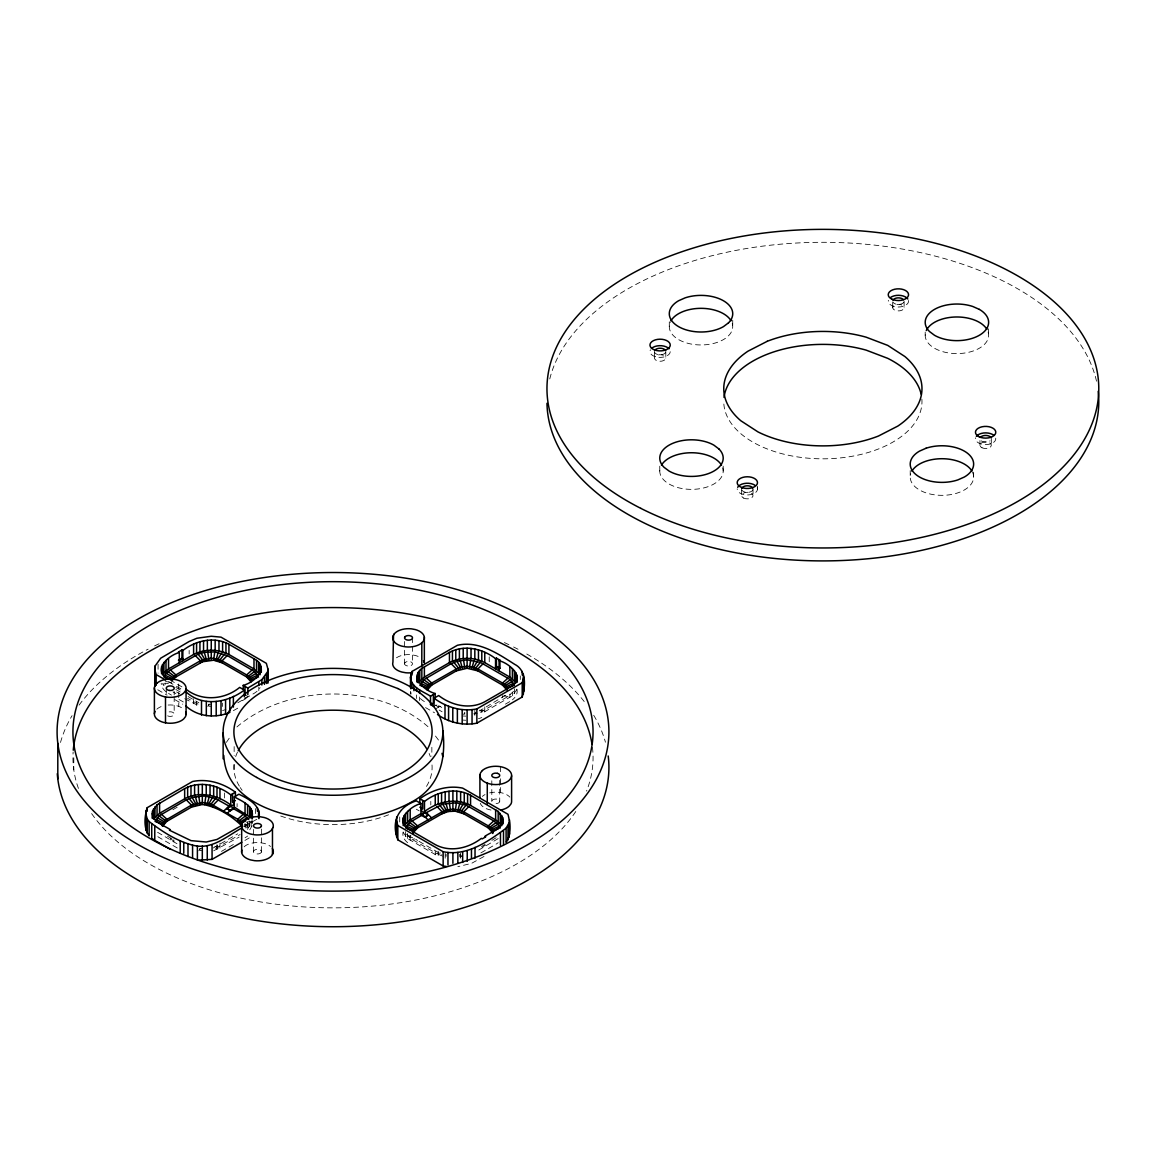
<?xml version="1.0" encoding="UTF-8"?>
<svg xmlns="http://www.w3.org/2000/svg" width="1156" height="1156" viewBox="0 0 1156 1156"><rect width="100%" height="100%" fill="white"/><g stroke="black" fill="none" stroke-linecap="round" stroke-linejoin="round"><path stroke-width="0.75" stroke-dasharray="5 3.75" d="M171.233 683.225L171.42 681.881M247.413 829.387L249.58 825.529L249.58 821.468L246.618 822.552M249.638 821.54L249.638 830.037L252.066 825.745M516.862 689.54L512.397 695.768L481.792 713.425L481.792 710.03M207.748 706.432L208.918 704.192L211.259 704.293M198.803 850.787L199.988 848.533L202.314 848.649M463.599 714.581L464.784 712.327L464.784 714.365M226.388 742.354L231.157 735.375M513.553 691.302L508.019 696.504L480.318 712.255M505.519 695.291L479.523 710.911M244.191 846.813L245.39 845.759A15.852 9.161 0 0 1 260.317 842.681L264.262 843.403A15.852 9.161 0 0 1 270.518 846.481M236.908 726.951C288.003 683.254 379.154 682.488 429.252 727.803M496.155 837.739L489.219 841.973M498.178 838.591L476.72 851.235M244.335 698.47L247.861 696.432M237.775 702.79L253.988 693.427A24.97 14.421 0 0 0 260.086 687.675M242.514 700.565L246.04 698.527M233.382 710.68L239.364 707.226M172.865 809.72L178.761 806.31M173.891 841.944L173.891 839.906L173.01 840.426L169.484 838.375L170.366 837.869L170.366 839.906M435.87 705.565L436.925 704.943M435.87 708.7L442.546 704.885M244.899 826.15L257.412 818.925M213.195 848.013L237.717 833.852M215.522 848.461L240.101 834.516M213.658 850.816L239.148 837.103M221.461 851.394L236.2 842.883M244.899 840.426L251.155 836.814M505.418 704.12L509.854 701.562M482.514 845.845L484.87 844.487M485.751 844.993L482.225 847.045L481.33 846.524L481.33 848.562M480.896 852.897L495.635 844.386A24.97 14.421 0 0 0 498.178 842.666M484.003 856.466L471.46 863.402L457.848 866.668M435.147 705.044L438.688 707.082L438.688 705.695L440.45 704.726M473.902 713.541L475.911 712.833M461.692 855.657L459.698 856.365L459.698 854.327L463.108 856.148L459.857 856.928M243.844 825.124L249.855 823.491M474.061 714.105L477.312 713.324L473.902 711.489M406.464 834.126L412.013 839.328L436.939 853.72L440.335 852.969M243.641 826.612L249.58 825.529M412.013 839.328L414.758 838.88M245.188 827.855L248.757 827.508M409.658 837.739L412.692 837.479M407.822 836.005L411.16 836.034M463.209 715.998L465.81 716.128M211.259 706.33L208.918 706.229L208.918 704.192M202.314 850.686L199.988 850.57L199.988 848.533M168.386 683.499L164.817 683.153L166.175 685.031M503.886 695.825L508.019 696.504M165.481 681.448L171.42 682.531L171.969 683.861M479.682 710.145L483.078 710.897M214.886 846.351L218.282 847.102M184.758 698.715L199.93 706.475M442.705 856.148L436.939 853.72M198.052 704.12L187.503 698.267M403.169 832.363L407.635 838.591L438.225 856.249L438.225 851.163M439.135 710.073L442.083 711.778M425.553 707.588L434.526 712.775M416.305 809.214L419.18 810.876M170.004 680.003L183.284 687.661M168.675 681.809L174.932 685.407M176.492 686.317L182.749 689.93M175.871 687.459L181.998 690.999M175.871 689.496L180.466 692.155M188.125 696.577L198.861 702.776M176.593 691.967L179.715 693.759M172.952 691.895L175.9 693.6M168.53 693.427L171.478 695.117M183.284 701.938L178.848 699.38L178.732 706.374M157.736 689.756L167.114 695.175M174.932 699.683L182.749 704.192M419.05 841.351L442.04 854.631M167.533 836.236L173.891 839.906M176.969 843.721L157.043 831.973M177.287 847.984L159.586 837.768A24.97 14.421 0 0 1 157.043 836.048M438.688 705.695L441.765 707.486M415.741 839.27L417.518 840.47M435.48 736.054L438.615 740.23L439.468 743.51M162.432 683.601L163.935 685.696L163.935 682.3M410.481 691.36L410.871 694.221L410.871 690.652M252.066 821.237L252.369 823.491M991.313 438.413L991.313 444.887M988.626 328.81L988.626 335.283M979.956 445.537L979.956 439.063A5.708 3.295 0 0 0 983.973 441.895A5.708 3.295 0 0 0 990.042 440.826M973.641 472.168L973.641 477.023M925.205 332.047L925.205 335.283M910.22 470.55L910.22 477.023M904.108 301.311L904.108 307.785A5.708 3.295 0 0 1 895.308 310.4A5.708 3.295 0 0 1 895.784 304.707A5.708 3.295 0 0 1 904.108 307.785M892.692 302.612L892.692 307.467M757.469 486.17L757.469 489.407M753.033 488.858L753.033 495.332M741.646 489.349L741.646 495.823M732.731 320.169L732.731 326.642M723.194 466.2L723.194 471.056M669.295 321.787L669.295 326.642M665.813 351.525L665.813 357.999A5.708 3.295 0 0 1 657.244 360.845A5.708 3.295 0 0 1 657.258 355.138A5.708 3.295 0 0 1 665.813 357.999M659.773 466.2L659.773 471.056M654.397 351.511L654.397 357.984M520.301 675.957L520.301 679.526M514.434 688.73L514.434 693.831M512.397 692.357L512.397 695.768M509.854 694.091L509.854 697.487M502.513 695.609L502.513 697.646M500.505 766.688L500.505 771.861M500.505 778.768L500.505 792.582M499.71 780.416L499.71 801.137M491.806 780.791L491.806 801.498M489.234 656.781L489.234 662.128M484.769 706.865L484.769 711.966M474.827 710.376L474.827 715.477M460.623 853.2L460.623 858.301M446.115 854.327L446.115 856.365M445.19 853.2L445.19 858.301M435.248 851.394L435.248 854.79M431.853 747.282L431.853 756.183M430.798 801.383L430.798 804.952M419.556 696.996L419.556 700.565M416.521 694.944L416.521 698.513M412.475 637.635L412.475 663.53M410.178 835.21L410.178 840.311M407.635 833.49L407.635 838.591M405.583 831.569L405.583 836.655M404.586 641.508L404.586 663.949M399.716 817.003L399.716 822.35M261.429 829.054L261.429 851.495M258.814 687.069L258.814 690.638M255.505 808.593L255.505 815.731M253.511 829.43L253.511 851.871M252.066 818.954L252.066 822.35M251.141 821.15L251.141 827.956M247.601 821.772L247.601 830.268M245.058 823.491L245.058 826.901M237.096 803.637L237.096 806.787M234.148 746.603L234.148 755.504M234.148 764.405L234.148 771.529M224.437 792.987L224.437 798.334M222.602 703.065L222.602 706.475M219.972 843.071L219.972 848.172M216.996 844.545L216.996 849.631M196.578 701.894L196.578 705.29M193.601 698.715L193.601 703.816M189.151 650.423L189.151 653.993M178.732 683.933L178.732 697.733M174.18 691.476L174.18 694.929M174.18 696.649L174.18 713.917M166.291 688.398L166.291 695.291M158.069 664.252L158.069 673.168M73.796 757.772L73.796 769.853M432.012 764.954A99.113 57.222 0 0 1 426.188 786.889M388.589 814.792A99.113 57.222 0 0 1 277.642 814.879M242.182 790.328A99.113 57.222 0 0 1 240.231 787.554M239.364 786.167A99.113 57.222 0 0 1 234.162 763.206M235.679 756.616A99.113 57.222 0 0 1 237.442 752.253M429.107 753.452A99.113 57.222 0 0 1 430.35 756.718M496.083 803.593A3.959 2.283 0 0 0 499.667 801.729A3.959 2.283 0 0 0 497.456 799.244L496.473 799.071A3.959 2.283 0 0 0 492.037 802.091M156.84 709.192A15.852 9.161 0 0 1 162.895 705.984M168.14 705.03A15.852 9.161 0 0 1 181.911 707.905M491.025 810.053A15.852 9.161 0 0 1 480.289 803.319M482.37 796.412A15.852 9.161 0 0 1 485.029 794.577M489.667 792.872A15.852 9.161 0 0 1 509.81 797.076M167.663 715.839A3.959 2.283 0 0 0 168.545 716.171L169.527 716.359A3.959 2.283 0 0 0 173.819 715.087A3.959 2.283 0 0 0 172.808 712.356L171.941 712.038A3.959 2.283 0 0 0 167.981 712.212M396.45 657.807A15.852 9.161 0 0 1 411.392 654.73L415.322 655.466A15.852 9.161 0 0 1 418.804 656.767M60.502 742.455A275.908 159.297 0 0 1 72.062 715.665M79.042 705.146A275.908 159.297 0 0 1 148.156 649.152M154.586 645.915A275.908 159.297 0 0 1 159.514 643.56M504.363 642.577A275.908 159.297 0 0 1 509.03 644.759M513.582 646.984A275.908 159.297 0 0 1 520.258 650.423M526.775 654.021A275.908 159.297 0 0 1 585.196 702.805M593.693 715.246A275.908 159.297 0 0 1 605.441 742.21M592.436 747.325A260.057 150.136 0 0 1 586.554 791.094M575.775 811.512A260.057 150.136 0 0 1 332.509 907.85A260.057 150.136 0 0 1 89.865 810.977M78.449 788.435A260.057 150.136 0 0 1 73.131 752.007M407.635 842.666A24.97 14.421 0 0 1 403.169 831.944M165.987 691.707A24.97 14.421 0 0 1 161.219 683.225M225.94 709.365A24.97 14.421 0 0 1 222.602 710.55M481.792 717.5A24.97 14.421 0 0 1 478.454 718.685M465.81 720.246A24.97 14.421 0 0 1 463.209 720.087M424.382 701.562A24.97 14.421 0 0 1 418.299 695.825M516.862 689.106A24.97 14.421 0 0 1 512.397 699.842M247.601 836.048A24.97 14.421 0 0 1 245.058 837.768M249.638 821.035A24.97 14.421 0 0 1 251.141 823.115M921.881 399.138A99.113 57.222 0 0 1 824.257 458.816A99.113 57.222 0 0 1 723.772 400.742M972.557 472.284A31.718 18.308 0 0 1 943.31 495.317A31.718 18.308 0 0 1 910.697 473.844M722.717 467.877A31.718 18.308 0 0 1 691.476 489.364A31.718 18.308 0 0 1 660.249 467.877M732.239 323.463A31.718 18.308 0 0 1 699.626 344.936A31.718 18.308 0 0 1 670.379 321.903M988.149 332.104A31.718 18.308 0 0 1 956.922 353.591A31.718 18.308 0 0 1 925.681 332.104M670.249 351.727A10.144 5.852 0 0 1 658.414 357.305A10.144 5.852 0 0 1 650.395 349.806M757.252 487.875A10.144 5.852 0 0 1 748.149 494.941A10.144 5.852 0 0 1 737.196 488.8M995.735 438.153A10.144 5.852 0 0 1 985.317 444.598A10.144 5.852 0 0 1 975.621 437.792M908.486 300.473A10.144 5.852 0 0 1 898.27 307.019A10.144 5.852 0 0 1 888.357 300.314M665.61 352.378A5.708 3.295 0 0 1 660.09 354.82A5.708 3.295 0 0 1 654.585 352.363M752.946 489.71A5.708 3.295 0 0 1 747.759 492.384A5.708 3.295 0 0 1 741.95 490.187M903.833 302.164A5.708 3.295 0 0 1 898.125 304.447A5.708 3.295 0 0 1 892.822 301.861M549.765 378.951A275.908 159.297 0 0 1 826.121 242.312A275.908 159.297 0 0 1 1096.827 382.679M404.932 662.778L404.629 663.342A3.959 2.283 0 0 0 406.869 665.813A3.959 2.283 0 0 0 411.579 665.206L412.128 664.7A3.959 2.283 0 0 0 410.207 661.665A3.959 2.283 0 0 0 404.932 662.778M261.372 852.088L261.054 852.666A3.974 2.298 0 0 1 255.765 853.749A3.974 2.298 0 0 1 253.872 850.7L254.436 850.195A3.974 2.298 0 0 1 259.175 849.602A3.974 2.298 0 0 1 261.372 852.088M743.611 498.077A5.708 3.295 0 0 0 752.946 496.184A5.708 3.295 0 0 0 745.447 492.47A5.708 3.295 0 0 0 743.611 498.077M982.008 447.762A5.708 3.295 0 0 0 991.27 445.754A5.708 3.295 0 0 0 983.626 442.127A5.708 3.295 0 0 0 982.008 447.762"/><path stroke-width="1.5" d="M152.274 818.405L152.578 811.05L157.043 804.822L184.657 788.638C199.482 780.56 217.935 784.881 230.752 794.851L230.752 804.995L228.989 806.064L215.522 798.521L205.84 796.209L202.314 796.051L202.314 804.46C217.025 806.541 232.024 816.15 242.168 826.222L241.618 822.87L237.717 819.257L211.114 804.07L202.314 802.423L191.448 805.096L165.149 820.457L162.288 825.529M446.361 866.436L443.153 866.003L397.823 839.82C390.901 821.743 398.199 806.729 416.305 800.833L420.943 803.507L420.943 815.038L424.801 817.306L427.156 815.934M502.947 823.318L502.643 817.668L498.178 811.44L470.564 795.256C455.753 787.178 437.3 791.499 424.483 801.469L424.483 813L428.327 814.691L424.801 817.306M435.162 698.585L435.162 693.513C423.66 690.566 407.88 675.451 424.382 666.896L449.453 652.418C464.279 644.354 482.731 648.66 495.548 658.645L496.43 658.125L499.956 660.177L499.956 668.327L499.074 668.833L495.548 666.795L496.43 666.29L499.956 668.327M507.137 689.323L506.964 687.979L514.377 685.262L510.374 679.67L480.318 662.316L467.111 659.845L467.111 668.255L477.992 670.928L502.513 685.089L506.964 690.016L506.415 686.664L502.513 683.052L475.911 667.865L467.111 666.217L458.325 667.865L431.723 683.052L428.717 685.407L427.084 689.323M155.02 666.102L155.02 686.072L155.02 666.102L160.655 658.241L189.151 641.493L196.939 638.242L211.259 636.262L221.013 637.144L266.342 663.327L267.889 668.948L267.889 683.225M154.629 683.225L155.02 680.378M179.296 662.735L179.296 652.533C167.808 655.481 152.028 670.596 168.53 679.15M145.685 813.304L147.231 818.925L149.138 821.569L149.138 835.846C143.344 828.043 144.543 816.468 147.231 807.668L192.575 781.499C207.661 778.378 223.137 783.233 235.391 792.163L235.391 797.207M145.685 827.58L146.075 824.719M179.296 652.533L178.414 652.027L181.954 649.99L182.836 650.496C195.653 640.525 214.106 636.205 228.917 644.282L253.988 658.761C270.49 667.315 254.725 682.416 243.222 685.364L243.222 688.745M267.498 682.502L267.889 668.948M258.944 818.65C261.747 805.746 248.439 798.825 238.916 794.215L234.278 796.889C241.286 800.79 256.516 806.902 251.141 817.754M258.568 816.15L258.944 813.304M410.481 687.791L410.481 677.098L412.027 671.463L457.371 645.294C478.584 640.352 497.774 653.574 514.666 664.324C526.572 670.249 525.604 686.231 522.209 696.996L476.864 723.165C463.224 725.824 448.817 722.601 437.517 714.509M396.277 834.198L396.667 831.337M420.943 803.507C409.455 806.455 393.676 821.555 410.178 830.109L435.248 844.588C450.06 852.666 468.512 848.345 481.33 838.375L482.225 838.88L485.751 836.843L484.87 836.337C491.127 831.901 502.268 829.199 502.947 819.922M492.745 833.505L492.196 829.488L488.294 825.875L461.692 810.688L452.906 809.041L444.121 810.688L417.518 825.875L413.617 829.488L413.068 833.505M499.074 670.87L499.074 660.683C510.576 663.631 526.356 678.731 509.854 687.285L484.769 701.764C469.957 709.842 451.505 705.521 438.688 695.551L434.049 698.224L434.049 706.605L430.509 704.568L430.509 696.187C423.11 691.433 411.074 687.632 410.481 677.098M523.74 677.098L522.209 682.719L522.209 696.996M509.146 822.769L506.097 828.187L506.097 842.464C511.675 834.69 510.201 823.101 507.99 814.286L462.66 788.117C447.56 784.996 432.084 789.851 419.845 798.796L419.845 803.825M509.146 837.045L509.536 819.922M258.525 677.113L254.508 671.52L227.226 655.539L214.77 651.854L213.6 660.221L222.125 662.793L246.647 676.954L251.098 681.881L250.549 678.514L246.647 674.916L220.045 659.729L211.259 658.082L200.393 660.755L175.871 674.916L171.42 679.829M205.84 796.209L204.655 804.576M470.637 660.004L469.452 668.37M500.172 828.086L498.005 824.228L493.8 820.905L466.114 805.14L456.418 802.828L455.247 811.194L463.773 813.766L488.294 827.913L492.745 832.84L492.745 830.803L498.684 828.635M442.849 730.722C446.389 759.738 439.396 787.135 412.027 801.787C388.43 814.864 361.669 820.269 334.908 821.136C293.349 820.182 226.345 807.177 223.787 755.518M218.209 652.331L215.883 660.538M209.265 796.686L206.938 804.894M474.061 660.481L471.735 668.674M459.857 803.304L457.53 811.512M214.77 651.854L204.323 652.331L198.052 654.18L170.366 669.931L166.175 673.254L163.993 677.113L169.932 679.295M202.314 796.051L192.127 797.467L186.362 799.88L159.066 815.876L155.063 821.468L162.476 824.185L162.476 826.222L166.926 821.295L191.448 807.148L202.314 804.46M243.222 685.364L247.861 688.051L261.863 679.656L267.498 671.809M467.111 659.845L456.923 661.261L451.158 663.674L423.862 679.67L419.859 685.262L427.272 687.979L427.272 690.016L431.723 685.089L456.244 670.928L467.111 668.255M405.64 828.086L409.658 822.494L422.706 814.72L428.009 819.821M455.247 811.194L448.282 811.512L442.04 813.766L417.518 827.913L413.068 832.84L413.068 830.803L407.129 828.635M221.461 653.111L218.051 659.021L218.051 661.059M212.516 797.467L209.106 803.362L209.106 805.4M477.312 661.261L473.902 667.157L473.902 669.194M463.108 804.085L459.698 809.98L459.698 812.032M260.086 664.498L260.086 674.699L253.988 668.948L228.917 654.484C218.123 648.819 204.395 648.819 193.601 654.484L168.53 668.948L162.432 674.699L162.432 664.498M213.6 660.221L202.473 661.767L175.871 676.954L171.969 680.552L171.969 678.514L164.817 675.133M232.992 809.171L230.42 810.674L226.894 808.636L230.752 806.382L230.752 804.995C217.906 795.082 199.482 790.747 184.657 798.825L159.586 813.304L153.502 819.04L153.502 808.853M515.937 672.633L515.937 682.835L509.854 677.098L484.769 662.619C473.974 656.955 460.261 656.955 449.453 662.619L424.382 677.098L418.299 682.835L418.299 672.633M422.706 814.72L420.943 813.665L410.178 819.922L404.08 825.659L404.08 815.471M224.466 654.18L220.045 659.729L220.045 661.767M215.522 798.521L211.114 804.07L211.114 806.108M480.318 662.316L475.911 667.865L475.911 669.902M466.114 805.14L461.692 810.688L461.692 812.726M227.226 655.539L222.125 660.755L222.125 662.793M218.282 799.88L213.195 805.096L213.195 807.148M483.078 663.674L477.992 668.89L477.992 670.928M468.874 806.498L463.773 811.714L463.773 813.766M223.686 811.165L228.989 806.064M227.212 813.203L234.278 807.047L234.278 796.889M396.277 819.922L397.823 825.543L443.153 851.726C466.721 856.654 488.28 841.452 506.097 828.187M252.153 669.931L246.647 674.916L246.647 676.954M248.757 819.488L243.222 814.286L237.717 819.257L237.717 821.295M508.019 678.066L502.513 683.052L502.513 685.089M493.8 820.905L488.294 825.875L488.294 827.913M254.508 671.52L248.424 676.115L248.424 678.153M245.578 815.876L239.494 820.457L239.494 822.494M510.374 679.67L504.291 684.251L504.291 686.288M496.155 822.494L490.072 827.075L490.072 829.112M256.357 673.254L249.653 677.272L249.653 679.309M247.413 817.61L240.723 821.613L240.723 823.65M512.209 681.404L505.519 685.407L505.519 687.444M498.005 824.228L491.3 828.231L491.3 830.268M181.954 658.154L178.414 660.192L179.296 660.697L182.836 658.66L181.954 658.154L181.954 649.99M185.87 691.736C202.473 707.356 227.674 702.675 244.335 690.089L244.335 696.793M230.752 794.851L235.391 792.163M235.391 800.559L232.515 802.206L232.515 793.825M430.509 696.187L435.162 693.513M499.074 660.683L499.956 660.177M430.509 704.568L433.384 702.906L433.384 694.525M242.11 825.196L216.996 839.444L206.23 842.016L190.986 840.629L169.484 830.225L170.366 829.719C164.094 825.268 152.953 822.581 152.274 813.304M149.138 821.569C162.086 831.439 176.579 841.048 192.575 845.108C211.288 850.469 226.518 836.438 241.777 827.956M199.034 860.122L212.068 859.37L241.777 842.233M434.049 698.224C446.303 707.169 461.779 712.024 476.864 708.903L522.209 682.719M420.943 815.038L424.483 813L421.651 811.368L421.651 808.217M501.733 815.471L501.733 825.659L495.635 819.922L470.564 805.443C455.753 797.365 437.329 801.7 424.483 811.613L426.246 812.682L442.705 804.085L456.418 802.828M257.701 675.133L250.549 678.514L250.549 680.552M513.553 683.283L506.415 686.664L506.415 688.701M245.91 820.847L241.618 822.87L241.618 824.907M499.349 826.107L492.196 829.488L492.196 831.525M257.037 677.662L251.098 679.829L251.286 681.187M185.87 705.998C197.936 717.009 215.189 718.425 229.813 712.443L229.813 698.166M420.683 683.283L427.821 686.664L427.821 688.701M406.464 826.107L413.617 829.488L413.617 831.525M155.887 819.488L163.025 822.87L163.025 824.907M244.335 690.089L239.682 687.401C224.64 699.799 201.867 701.692 186.232 689.366M246.04 695.377L244.985 694.77L244.985 686.389M419.845 798.796L424.483 801.469M419.845 807.177L422.706 808.839L422.706 800.443M154.629 668.948L156.176 674.584L165.554 680.003M232.515 808.102L243.222 814.286M169.73 848.981L154.76 840.34L154.76 826.063M249.638 806.758L249.638 816.945L234.278 807.047L234.278 808.42L230.752 806.382L233.57 804.749L233.57 801.599M422.027 681.404L428.717 685.407L428.717 687.444M166.175 673.254L172.865 677.272L172.865 679.309M407.822 824.228L414.513 828.231L414.513 830.268M157.23 817.61L163.921 821.613L163.921 823.65M153.748 839.661L151.725 838.288L151.725 824.011M423.862 679.67L429.945 684.251L429.945 686.288M409.658 822.494L415.741 827.075L415.741 829.112M168.01 671.52L174.094 676.115L174.094 678.153M159.066 815.876L165.149 820.457L165.149 822.494M426.217 678.066L431.723 683.052L431.723 685.089M412.013 820.905L417.518 825.875L417.518 827.913M170.366 669.931L175.871 674.916L175.871 676.954M161.421 814.286L166.926 819.257L166.926 821.295M426.246 812.682L431.535 817.783M451.158 663.674L456.244 668.89L456.244 670.928M436.939 806.498L442.04 811.714L442.04 813.766M195.292 655.539L200.393 660.755L200.393 662.793M186.362 799.88L191.448 805.096L191.448 807.148M453.918 662.316L458.325 667.865L458.325 669.902M439.699 805.14L444.121 810.688L444.121 812.726M198.052 654.18L202.473 659.729L202.473 661.767M189.122 798.521L193.529 804.07L193.529 806.108M456.923 661.261L460.334 667.157L460.334 669.194M442.705 804.085L446.115 809.98L446.115 812.032M201.057 653.111L204.468 659.021L204.468 661.059M192.127 797.467L195.537 803.362L195.537 805.4M460.175 660.481L462.501 668.674M445.97 803.304L448.282 811.512M204.323 652.331L206.635 660.538M195.378 796.686L197.705 804.894M442.011 753.336L442.849 756.616M463.599 660.004L464.784 668.37M449.395 802.828L450.565 811.194M207.748 651.854L208.918 660.221M198.803 796.209L199.988 804.576M523.365 688.514L523.74 691.36M509.146 831.337L509.536 834.198M523.365 674.237L523.365 694.221M522.209 671.463L522.209 675.032M517.165 677.098L517.165 682.185M516.862 674.844L516.862 681.635M514.434 670.552L514.434 680.74M512.397 668.616L512.397 678.818M511.602 775.806L511.602 801.7A15.852 9.161 0 0 1 510.894 804.056L509.146 806.223A15.852 9.161 0 0 1 500.562 810.053M509.854 666.896L509.854 677.098M507.99 825.543L507.99 839.82M503.51 830.629L503.51 844.906M502.643 817.668L502.643 824.459M500.461 832.696L500.461 845.181M500.23 813.376L500.23 823.563M498.178 811.44L498.178 821.641M496.43 658.125L496.43 666.29M495.635 809.72L495.635 819.922M495.548 658.645L495.548 668.833M487.268 783.161L487.268 803.868M484.769 652.418L484.769 662.619M481.792 650.958L481.792 661.145M479.913 775.04L479.913 797.481M478.454 649.773L478.454 659.96M476.864 708.903L476.864 723.165M475.029 847.377L475.029 858.084M474.827 648.906L474.827 659.093M472.053 709.567L472.053 723.829M471.46 849.14L471.46 858.055M471.027 648.371L471.027 658.573M470.564 795.256L470.564 805.443M467.588 793.782L467.588 803.969M467.226 850.628L467.226 861.336M467.111 648.198L467.111 658.4M467.111 709.784L467.111 724.061M464.25 792.597L464.25 802.799M463.209 648.371L463.209 658.573M462.66 851.726L462.66 862.434M462.183 709.567L462.183 723.829M460.623 791.73L460.623 801.932M459.394 648.906L459.394 659.093M457.848 852.391L457.848 863.098M457.371 708.903L457.371 723.165M456.808 791.21L456.808 801.397M455.782 649.773L455.782 659.96M452.791 707.804L452.791 722.081M452.906 791.022L452.906 801.224M452.906 802.669L452.906 811.078M452.906 852.608L452.906 863.315M452.444 650.958L452.444 661.145M449.453 652.418L449.453 662.619M449.005 791.21L449.005 801.397M448.571 706.302L448.571 720.578M447.964 852.391L447.964 864.876M445.002 704.553L445.002 718.815M445.19 791.73L445.19 801.932M443.153 851.726L443.153 866.003M441.578 792.597L441.578 802.799M438.225 793.782L438.225 803.969M435.248 795.256L435.248 805.443M424.339 637.101L424.339 662.995A15.852 9.161 0 0 0 423.472 660.668M424.382 666.896L424.382 677.098M421.81 642.707L421.81 666.882M421.839 668.616L421.839 678.818M419.787 670.552L419.787 680.74M419.556 689.857L419.556 693.427M417.374 674.844L417.374 681.635M417.07 677.098L417.07 682.185M416.521 687.806L416.521 691.375M413.92 685.364L413.92 690.71M412.027 671.463L412.027 675.032M412.027 682.719L412.027 688.08M410.871 674.237L410.871 688.86M410.178 809.72L410.178 819.922M407.635 811.44L407.635 821.641M405.583 813.376L405.583 823.563M403.169 817.668L403.169 825.572M397.823 825.543L397.823 839.82M396.667 817.075L396.667 837.045M393.531 635.135L392.939 662.099A15.852 9.161 0 0 0 401.739 672.012L405.684 672.749A15.852 9.161 0 0 0 412.548 672.59M272.469 828.505L272.469 854.4M266.342 674.584L266.342 683.499M264.449 677.228L264.449 684.366M261.863 679.656L261.863 685.017M261.299 668.948L261.299 672.359M260.996 666.694L260.996 671.795M258.814 681.722L258.814 685.291M258.583 662.402L258.583 672.604M258.568 810.457L258.568 817.581M257.412 807.668L257.412 811.237M256.531 660.481L256.531 670.668M253.988 658.761L253.988 668.948M252.369 813.304L252.369 818.405M252.066 811.05L252.066 817.841M251.141 808.853L251.141 817.335M247.861 688.051L247.861 694.756M247.601 804.822L247.601 815.023M245.058 803.102L245.058 813.304M241.662 826.526L241.662 852.42M233.382 696.403L233.382 707.111M230.42 810.674L226.894 808.636M228.917 644.282L228.917 654.484M225.94 642.808L225.94 653.01M225.579 699.669L225.579 713.931M223.137 732.918L223.137 758.813M222.602 641.638L222.602 651.825M221.013 700.753L221.013 715.029M219.972 788.638L219.972 798.825M218.975 640.771L218.975 650.958M216.996 787.164L216.996 797.351M216.201 701.417L216.201 715.694M215.161 640.236L215.161 650.438M213.658 785.979L213.658 796.181M212.068 845.108L212.068 859.37M211.259 640.063L211.259 650.25M211.259 651.695L211.259 660.119M211.259 701.649L211.259 715.925M210.031 785.112L210.031 795.314M207.358 640.236L207.358 650.438M207.256 845.773L207.256 860.05M206.317 701.417L206.317 715.694M206.23 784.592L206.23 794.779M203.543 640.771L203.543 650.958M202.314 784.404L202.314 794.606M202.314 845.99L202.314 860.266M201.505 700.753L201.505 715.029M199.93 641.638L199.93 651.825M198.413 784.592L198.413 794.779M197.387 845.773L197.387 860.05M196.578 642.808L196.578 653.01M194.598 785.112L194.598 795.314M193.601 644.282L193.601 654.484M192.575 845.108L192.575 857.593M190.986 785.979L190.986 796.181M187.994 844.01L187.994 856.495M187.648 787.164L187.648 797.351M186.073 688.586L186.073 714.48M184.657 788.638L184.657 798.825M183.775 842.522L183.775 853.215M182.836 650.496L182.836 660.697M180.206 840.759L180.206 853.244M168.53 658.761L168.53 668.948M165.987 660.481L165.987 670.668M165.496 696.938L165.496 722.832M163.935 662.402L163.935 672.604M161.522 666.694L161.522 673.5M159.586 803.102L159.586 813.304M157.043 804.822L157.043 815.023M156.176 674.584L156.176 685.291M154.991 806.758L154.991 816.945M154.398 687.82L154.398 713.714M152.578 811.05L152.578 817.841M147.231 807.668L147.231 811.237M147.231 818.925L147.231 833.201M146.075 810.457L146.075 830.427M57.8 743.265L57.8 778.869M238.165 750.808A99.113 57.222 0 0 1 376.264 715.94L397.866 724.162A99.113 57.222 0 0 1 426.636 748.683M241.864 850.036A15.852 9.161 0 0 0 250.679 859.948L254.609 860.685A15.852 9.161 0 0 0 271.79 855.599L273.062 853.33A15.852 9.161 0 0 0 272.397 848.605M185.711 712.096A15.852 9.161 0 0 1 185.365 716.836L183.631 719.003A15.852 9.161 0 0 1 163.56 722.399A15.852 9.161 0 0 1 155.106 711.359M608.201 755.981A275.908 159.297 0 0 1 348.346 926.476A275.908 159.297 0 0 1 57.294 773.696M73.262 750.215A260.057 150.136 0 0 1 327.495 607.608A260.057 150.136 0 0 1 591.944 743.886M724.032 397.389A99.113 57.222 0 0 1 866.133 350.124L887.736 358.346A99.113 57.222 0 0 1 921.144 394.196M911.896 471.142A31.718 18.308 0 0 1 941.923 458.715A31.718 18.308 0 0 1 971.965 471.142M661.449 465.174A31.718 18.308 0 0 1 691.476 452.747A31.718 18.308 0 0 1 721.517 465.174M670.971 320.761A31.718 18.308 0 0 1 701.013 308.334A31.718 18.308 0 0 1 731.04 320.761M926.288 330.544A31.718 18.308 0 0 1 955.882 316.99A31.718 18.308 0 0 1 986.949 329.402M651.507 348.418A10.144 5.852 0 0 1 669.064 348.78M737.673 487.297A10.144 5.852 0 0 1 754.868 485.173M976.372 436.332A10.144 5.852 0 0 1 993.871 435.321M890.438 297.526A10.144 5.852 0 0 1 907.821 298.985M654.585 350.658A5.708 3.295 0 0 1 660.105 348.231A5.708 3.295 0 0 1 665.625 350.673M741.718 488.482A5.708 3.295 0 0 1 746.906 485.809A5.708 3.295 0 0 1 752.729 488.005M980.433 437.373A5.708 3.295 0 0 1 985.822 435.451A5.708 3.295 0 0 1 990.981 437.575M892.967 300.155A5.708 3.295 0 0 1 897.923 297.872A5.708 3.295 0 0 1 903.472 299.65M1098.2 391.277A275.908 159.297 0 0 1 833.274 560.79A275.908 159.297 0 0 1 546.976 403.3M404.932 636.884L404.629 637.447A3.959 2.283 0 0 0 406.869 639.918A3.959 2.283 0 0 0 411.579 639.311L412.128 638.806A3.959 2.283 0 0 0 410.207 635.771A3.959 2.283 0 0 0 404.932 636.884M261.372 826.193L261.054 826.771A3.974 2.298 0 0 1 255.765 827.855A3.974 2.298 0 0 1 253.872 824.806L254.436 824.3A3.974 2.298 0 0 1 259.175 823.708A3.974 2.298 0 0 1 261.372 826.193M273.062 827.436L271.79 829.705A15.852 9.161 0 0 1 254.609 834.791L250.679 834.054A15.852 9.161 0 0 1 243.136 821.858L245.39 819.864A15.852 9.161 0 0 1 260.317 816.786L264.262 817.509A15.852 9.161 0 0 1 273.062 827.436M394.21 633.922L392.939 636.205A15.852 9.161 0 0 0 401.739 646.117L405.684 646.854A15.852 9.161 0 0 0 420.611 643.776L422.865 641.768A15.852 9.161 0 0 0 415.322 629.572L411.392 628.835A15.852 9.161 0 0 0 394.21 633.922M156.84 683.297L155.106 685.465A15.852 9.161 0 0 0 163.56 696.504A15.852 9.161 0 0 0 183.631 693.109L185.365 690.941A15.852 9.161 0 0 0 176.911 679.901A15.852 9.161 0 0 0 156.84 683.297M482.37 770.517L480.636 772.685A15.852 9.161 0 0 0 489.089 783.725A15.852 9.161 0 0 0 509.146 780.329L510.894 778.161A15.852 9.161 0 0 0 502.441 767.122A15.852 9.161 0 0 0 482.37 770.517M728.482 322.856L723.439 326.642A31.718 18.308 0 0 1 678.586 326.642A31.718 18.308 0 0 1 678.586 300.748L685.147 297.843A31.718 18.308 0 0 1 723.439 300.748A31.718 18.308 0 0 1 728.482 322.856M767.281 341.28L747.932 351.207A99.113 57.222 0 0 0 740.823 420.755L758.004 431.925A99.113 57.222 0 0 0 878.459 436.029L897.793 426.102A99.113 57.222 0 0 0 904.917 356.554L887.736 345.398L866.133 337.176A99.113 57.222 0 0 0 767.281 341.28M926.072 448.225L919.497 451.129A31.718 18.308 0 0 0 916.766 475.217A31.718 18.308 0 0 0 957.789 479.928L964.35 477.023A31.718 18.308 0 0 0 967.095 452.935A31.718 18.308 0 0 0 926.072 448.225M169.527 690.464L168.545 690.277A3.959 2.283 0 0 1 166.652 687.228A3.959 2.283 0 0 1 171.941 686.144L172.808 686.462A3.959 2.283 0 0 1 173.819 689.193A3.959 2.283 0 0 1 169.527 690.464M497.456 773.35L496.473 773.176A3.959 2.283 0 0 0 492.181 774.448A3.959 2.283 0 0 0 493.193 777.164L494.06 777.497A3.959 2.283 0 0 0 499.349 776.399A3.959 2.283 0 0 0 497.456 773.35M397.866 688.557L376.264 680.335A99.113 57.222 0 0 0 233.902 730.939A99.113 57.222 0 0 0 373.504 784.043A99.113 57.222 0 0 0 397.866 688.557M979.334 309.389L972.774 306.485A31.718 18.308 0 0 0 934.496 309.389A31.718 18.308 0 0 0 929.453 331.497L934.496 335.283A31.718 18.308 0 0 0 979.334 335.283A31.718 18.308 0 0 0 979.334 309.389M718.945 448.962L713.902 445.161A31.718 18.308 0 0 0 672.171 443.586A31.718 18.308 0 0 0 664.021 467.27L669.064 471.056A31.718 18.308 0 0 0 710.795 472.645A31.718 18.308 0 0 0 718.945 448.962M256.661 777.439A109.878 63.435 0 0 0 439.612 747.166A109.878 63.435 0 0 0 302.728 670.841A109.878 63.435 0 0 0 256.661 777.439M152.419 852.261A275.908 159.297 0 0 0 603.952 761.876A275.908 159.297 0 0 0 242.63 581.309A275.908 159.297 0 0 0 152.419 852.261M164.586 846.221A260.057 150.136 0 0 0 588.809 758.813A260.057 150.136 0 0 0 245.592 590.413A260.057 150.136 0 0 0 164.586 846.221M654.715 350.008A10.144 5.852 0 0 0 670.249 345.254A10.144 5.852 0 0 0 655.351 339.878A10.144 5.852 0 0 0 654.715 350.008M741.82 487.543A10.144 5.852 0 0 0 757.469 482.933A10.144 5.852 0 0 0 742.716 477.414A10.144 5.852 0 0 0 741.82 487.543M979.204 436.795A10.144 5.852 0 0 0 995.648 433.211A10.144 5.852 0 0 0 982.036 426.781A10.144 5.852 0 0 0 979.204 436.795M892.114 299.288A10.144 5.852 0 0 0 908.443 295.531A10.144 5.852 0 0 0 894.643 289.246A10.144 5.852 0 0 0 892.114 299.288M640.829 508.365A275.908 159.297 0 0 0 1093.446 419.83A275.908 159.297 0 0 0 734.335 237.789A275.908 159.297 0 0 0 640.829 508.365"/></g></svg>
